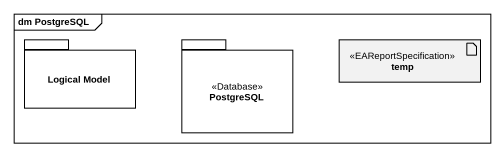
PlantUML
@startuml
mainframe dm PostgreSQL
package "Logical Model" as Logical_Model {
}
package PostgreSQL <<Database>> {
}
artifact temp <<EAReportSpecification>>
@enduml
